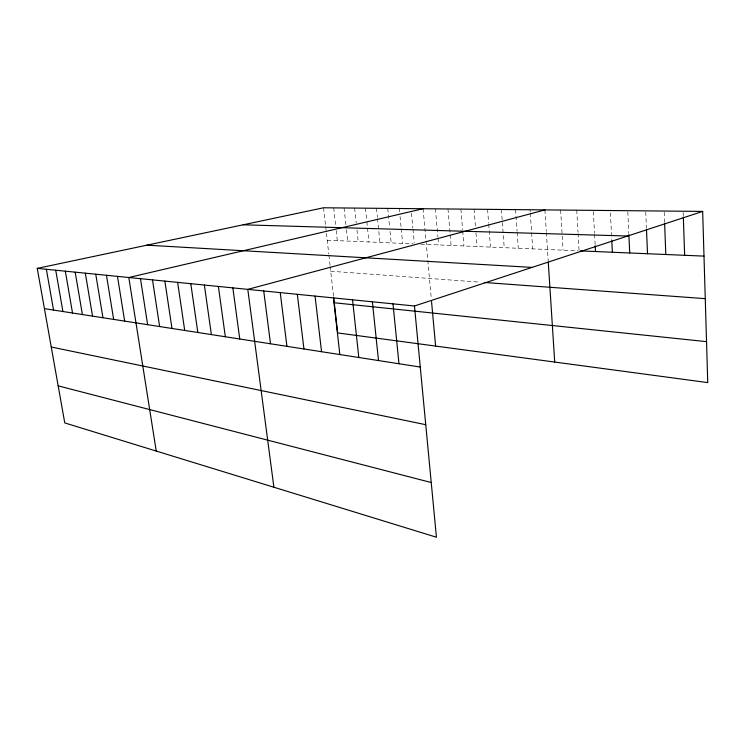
<?xml version="1.0" encoding="UTF-8"?>
<svg xmlns="http://www.w3.org/2000/svg" width="745" height="745" viewBox="0 0 745 745"><rect width="100%" height="100%" fill="white"/><g stroke="black" fill="none" stroke-linecap="round" stroke-linejoin="round"><path stroke-width="0.56" stroke-dasharray="3.73 2.79" d="M327.204 240.207L413.298 243.838M420.897 244.164L577.934 250.795M330.706 271.236L479.892 282.15M323.544 207.781L325.565 225.67M325.695 226.787L328.769 254.045M328.899 255.19L330.063 265.518M330.193 266.654L333.555 296.482M333.695 207.874L335.697 225.949M336.2 230.466L337.327 240.635M344.06 207.976L345.922 225.092M346.416 229.656L347.654 241.073M354.639 208.078L356.231 223.062M356.967 229.982L358.187 241.52M365.45 208.181L366.736 220.567M366.847 221.693L368.952 241.967M376.486 208.283L377.408 217.391M377.519 218.527L379.941 242.432M387.754 208.395L389.579 226.797M390.035 231.406L391.172 242.907M399.283 208.507L399.609 211.878M400.037 216.385L401.117 227.635M401.229 228.762L402.635 243.392M411.482 213.163L412.87 227.961M412.972 229.097L414.257 242.749M423.095 208.73L425.926 239.788M426.028 240.942L431.336 299.257M435.406 208.851L437.892 237.022M437.995 238.149L438.591 244.909M447.996 208.972L451.116 245.44M460.885 209.094L462.598 229.842M462.701 230.997L463.939 245.98M474.071 209.224L475.422 226.182M475.962 232.962L477.051 246.539M487.565 209.354L488.627 223.081M488.711 224.217L490.471 247.098M501.394 209.485L504.216 247.685M515.549 209.615L517.077 231.22M517.16 232.356L518.287 248.271M530.049 209.755L530.207 212.055M530.291 213.21L531.53 231.62M531.613 232.775L532.694 248.886M544.921 209.904L546.299 231.397M546.374 232.533L548.208 261.02M560.631 210.053L563.071 250.171M576.751 210.202L578.008 232.263M578.083 233.427L579.079 250.842M593.355 211.506L594.529 233.241M594.585 234.377L595.143 244.677M610.416 212.847L611.747 239.499M627.812 211.841L628.817 233.548M645.757 212.027L646.437 228.249M664.205 212.185L664.596 222.485M683.174 212.39L683.295 215.864"/><path stroke-width="1.12" d="M414.462 305.99L436.43 537.22L64.768 422.927L37.25 268.377L414.462 305.99L702.665 211.412L707.75 382.595L337.671 332.931L333.676 297.525M544.921 209.904L247.796 289.377L273.89 487.239M423.095 208.73L128.81 277.512L156.236 451.06M37.25 268.377L323.544 207.781L702.665 211.412M243.103 224.804L627.672 236.025M580.178 250.888L703.997 256.112M146.914 245.17L532.098 267.39M484.343 282.476L705.254 298.652M334.263 302.759L706.53 341.648M44.421 308.644L420.264 367.052M51.256 347.012L425.74 424.697M58.175 385.863L431.234 482.536M46.367 269.29L53.547 310.06M55.726 270.221L62.915 311.512M65.337 271.18L72.526 313.012M75.198 272.167L82.397 314.539M85.33 273.173L92.529 316.113M95.751 274.216L102.94 317.733M106.46 275.278L113.65 319.4M117.477 276.376L124.657 321.114M140.479 278.677L147.631 324.68M152.492 279.869L159.626 326.543M164.868 281.107L171.983 328.461M177.636 282.374L184.713 330.445M190.785 283.687L197.835 332.484M204.363 285.046L211.375 334.589M218.378 286.443L225.335 336.759M232.85 287.887L239.75 338.994M263.73 290.96L270.51 343.771M280.232 292.608L286.927 346.332M297.329 294.312L303.941 348.967M315.051 296.082L321.561 351.705M333.443 297.916L339.841 354.546M352.543 299.816L358.811 357.498M372.379 301.799L378.507 360.561M393.006 303.858L398.975 363.737M431.551 301.567L435.601 346.071M548.283 262.166L554.708 362.051M595.199 245.822L595.506 251.54M611.803 240.663L612.381 252.248M628.864 234.694L629.711 252.983M646.483 229.404L647.517 253.728M664.633 223.621L665.816 254.501M683.333 217.028L684.636 255.302"/></g></svg>
